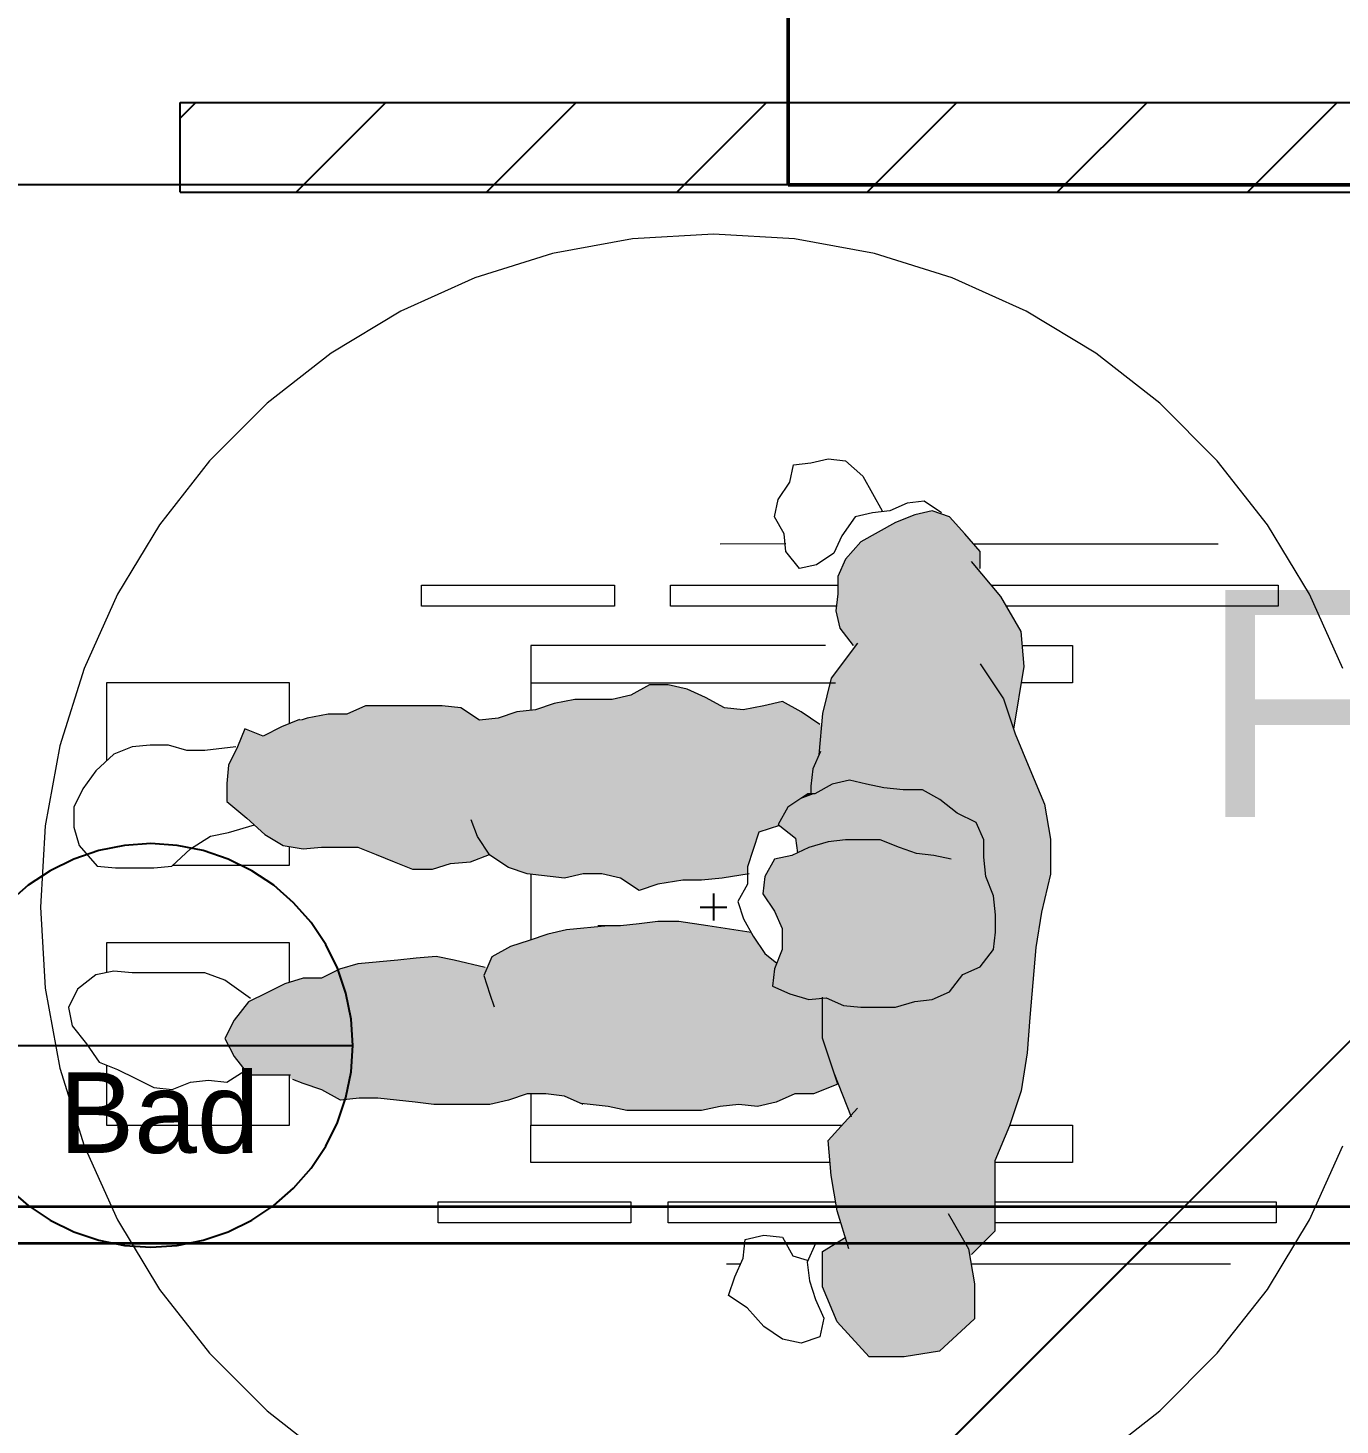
# Model space of a CAD drawing. Extents: x 0 to 756, y -25 to 420.
# Drawn here: x 301.93 to 331.19, y 240.03 to 271.19 of the extents above; entities that cross this region are included whole.
import ezdxf
from ezdxf.lldxf.tags import DXFTag

# ---------------------------------------------------------------- set-up
doc = ezdxf.new("R2010")
doc.units = 0
doc.layers.get('0').update_dxf_attribs({"lineweight": 25})
for name, color, linetype, lineweight, true_color in [('A_Geschossdecke', 7, 'Continuous', 25, 0x008080), ('Hilfskonstruktion', 7, 'Continuous', 25, 0xcccc00), ('Raum', 250, 'Continuous', 13, 0x333333), ('S_Kaltwasser', 3, 'Continuous', 35, 0x00ff00), ('S_Zirkulation', 7, 'fein_strichliert', 35, 0xff0080)]:
    doc.layers.add(name, color=color, linetype=linetype, lineweight=lineweight, true_color=true_color)
for name, color, linetype, lineweight in [('A_Innenwand', 7, 'Continuous', 25), ('A_Raum', 7, 'Continuous', 25), ('A_Tuer', 7, 'Continuous', 25), ('H_Heizung', 7, 'Continuous', 25), ('Menschen', 7, 'Continuous', 18), ('Möblierung', 7, 'Continuous', 13), ('Wand Holz tragend', 7, 'Continuous', 13)]:
    doc.layers.add(name, color=color, linetype=linetype, lineweight=lineweight)
doc.styles.get("Standard").update_dxf_attribs({"font": 'arial.ttf'})
tags = doc.linetypes.add('fein_strichliert', pattern=[4, 1, -2, 1]).pattern_tags.tags
tags[8:9] = [DXFTag(74, 4), DXFTag(75, 0), DXFTag(340, '0'), DXFTag(46, 0.0), DXFTag(50, 0.0), DXFTag(44, 0.0), DXFTag(45, 0.0)]
tags[6:7] = [DXFTag(74, 4), DXFTag(75, 0), DXFTag(340, '0'), DXFTag(46, 0.0), DXFTag(50, 0.0), DXFTag(44, 0.0), DXFTag(45, 0.0)]
tags[4:5] = [DXFTag(74, 4), DXFTag(75, 0), DXFTag(340, '0'), DXFTag(46, 0.0), DXFTag(50, 0.0), DXFTag(44, 0.0), DXFTag(45, 0.0)]
tags = doc.linetypes.add('VERDECKT2_S2', pattern=[0.27, 0.2, -0.07]).pattern_tags.tags
tags[6:7] = [DXFTag(74, 4), DXFTag(75, 0), DXFTag(340, '0'), DXFTag(46, 1.0), DXFTag(50, 0.0), DXFTag(44, 0.0), DXFTag(45, 0.0)]
tags[4:5] = [DXFTag(74, 4), DXFTag(75, 0), DXFTag(340, '0'), DXFTag(46, 1.0), DXFTag(50, 0.0), DXFTag(44, 0.0), DXFTag(45, 0.0)]

# ---------------------------------------------------------------- blocks, each defined once
blk = doc.blocks.new('Referenz-A01I5XF3IE')
at = {"layer": 'Hilfskonstruktion', "color": 0, "linetype": 'Continuous', "lineweight": -2, "ltscale": 0.25}
for p, q in [((317.213, 251.886), (317.213, 251.286)), ((316.913, 251.586), (317.513, 251.586))]:
    blk.add_line(p, q, dxfattribs=at)
at = {"layer": 'Menschen', "color": 0, "lineweight": -2}
for points in [[(321.272, 260.163), (322.473, 260.292), (321.594, 260.292)], [(321.272, 260.163), (322.587, 260.163), (322.473, 260.292)], [(321.594, 260.292), (322.344, 260.335), (321.701, 260.335)], [(321.594, 260.292), (322.473, 260.292), (322.344, 260.335)], [(321.701, 260.335), (322.344, 260.335), (322.087, 260.421)], [(320.5, 259.734), (322.816, 259.906), (320.809, 259.906)], [(320.5, 259.734), (322.968, 259.734), (322.816, 259.906)], [(320.809, 259.906), (322.777, 259.949), (320.886, 259.949)], [(320.809, 259.906), (322.816, 259.906), (322.777, 259.949)], [(320.886, 259.949), (322.587, 260.163), (321.272, 260.163)], [(320.886, 259.949), (322.777, 259.949), (322.587, 260.163)], [(320.31, 259.519), (322.968, 259.734), (320.5, 259.734)], [(320.31, 259.519), (323.159, 259.519), (322.968, 259.734)], [(320.032, 259.066), (323.159, 259.348), (320.157, 259.348)], [(320.032, 259.066), (323.159, 259.066), (323.159, 259.348)], [(320.157, 259.348), (323.159, 259.519), (320.31, 259.519)], [(320.157, 259.348), (323.159, 259.348), (323.159, 259.519)], [(319.986, 258.961), (323.159, 259.066), (320.032, 259.066)], [(319.986, 258.961), (323.245, 258.961), (323.159, 259.066)], [(319.986, 258.575), (323.245, 258.961), (319.986, 258.961)], [(319.986, 258.575), (323.567, 258.575), (323.245, 258.961)], [(319.943, 258.189), (323.618, 258.514), (319.979, 258.514)], [(319.943, 258.189), (323.807, 258.189), (323.618, 258.514)], [(319.979, 258.514), (323.567, 258.575), (319.986, 258.575)], [(319.979, 258.514), (323.618, 258.514), (323.567, 258.575)], [(320.029, 257.803), (323.807, 258.189), (319.943, 258.189)], [(320.029, 257.803), (324.032, 257.803), (323.807, 258.189)], [(320.085, 257.731), (324.032, 257.803), (320.029, 257.803)], [(320.085, 257.731), (324.074, 257.731), (324.032, 257.803)], [(320.357, 257.38), (324.074, 257.731), (320.085, 257.731)], [(320.357, 257.38), (324.104, 257.38), (324.074, 257.731)], [(320.033, 256.948), (324.104, 257.38), (320.357, 257.38)], [(320.033, 256.948), (324.14, 256.948), (324.104, 257.38)], [(319.838, 256.687), (324.14, 256.948), (320.033, 256.948)], [(319.838, 256.687), (324.096, 256.687), (324.14, 256.948)], [(315.623, 256.447), (316.206, 256.54), (315.79, 256.54)], [(315.623, 256.447), (316.623, 256.447), (316.206, 256.54)], [(319.642, 255.904), (324.096, 256.687), (319.838, 256.687)], [(319.642, 255.904), (323.966, 255.904), (324.096, 256.687)], [(313.662, 256.123), (317.123, 256.216), (314.957, 256.216)], [(317.289, 256.123), (313.662, 256.123), (317.123, 256.216)], [(313.662, 256.123), (314.957, 256.216), (314.124, 256.216)], [(314.957, 256.216), (317.039, 256.262), (315.165, 256.262)], [(314.957, 256.216), (317.123, 256.216), (317.039, 256.262)], [(315.165, 256.262), (316.935, 256.308), (315.374, 256.308)], [(315.165, 256.262), (317.039, 256.262), (316.935, 256.308)], [(315.374, 256.308), (316.623, 256.447), (315.623, 256.447)], [(315.374, 256.308), (316.935, 256.308), (316.623, 256.447)], [(318.335, 256.077), (318.918, 256.077), (318.751, 256.169)], [(308.156, 255.799), (311.788, 255.891), (309.035, 255.891)], [(308.156, 255.799), (311.927, 255.799), (311.788, 255.891)], [(308.156, 255.799), (309.035, 255.891), (308.618, 255.891)], [(309.035, 255.891), (311.58, 256.03), (309.347, 256.03)], [(309.035, 255.891), (311.788, 255.891), (311.58, 256.03)], [(309.347, 256.03), (311.163, 256.077), (309.451, 256.077)], [(309.347, 256.03), (311.58, 256.03), (311.163, 256.077)], [(312.412, 255.799), (319.168, 255.938), (312.829, 255.938)], [(312.412, 255.799), (319.376, 255.799), (319.168, 255.938)], [(312.829, 255.938), (319.084, 255.984), (313.245, 255.984)], [(312.829, 255.938), (319.168, 255.938), (319.084, 255.984)], [(313.245, 255.984), (317.456, 256.03), (313.384, 256.03)], [(313.245, 255.984), (317.872, 255.984), (317.456, 256.03)], [(313.384, 256.03), (317.289, 256.123), (313.662, 256.123)], [(313.384, 256.03), (317.456, 256.03), (317.289, 256.123)], [(317.289, 256.123), (317.289, 256.123), (313.662, 256.123)], [(317.289, 256.123), (313.662, 256.123), (313.662, 256.123)], [(317.872, 255.984), (318.918, 256.077), (318.335, 256.077)], [(317.872, 255.984), (319.084, 255.984), (318.918, 256.077)], [(319.62, 255.636), (323.966, 255.904), (319.642, 255.904)], [(319.62, 255.636), (323.921, 255.636), (323.966, 255.904)], [(306.7, 255.399), (307.171, 255.399), (306.765, 255.562)], [(307.267, 255.447), (323.908, 255.556), (307.484, 255.556)], [(307.267, 255.447), (323.944, 255.447), (323.908, 255.556)], [(307.484, 255.556), (323.916, 255.602), (307.577, 255.602)], [(307.484, 255.556), (323.908, 255.556), (323.916, 255.602)], [(307.577, 255.602), (323.921, 255.636), (307.66, 255.636)], [(307.577, 255.602), (323.916, 255.602), (323.921, 255.636)], [(307.66, 255.636), (319.445, 255.752), (307.951, 255.752)], [(307.66, 255.636), (319.62, 255.636), (319.445, 255.752)], [(307.951, 255.752), (308.017, 255.752), (308.008, 255.775)], [(308.017, 255.752), (311.927, 255.799), (308.156, 255.799)], [(308.017, 255.752), (311.996, 255.752), (311.927, 255.799)], [(311.996, 255.752), (319.376, 255.799), (312.412, 255.799)], [(311.996, 255.752), (319.445, 255.752), (319.376, 255.799)], [(306.603, 255.156), (323.964, 255.399), (306.7, 255.399)], [(306.603, 255.156), (324.066, 255.156), (323.964, 255.399)], [(307.171, 255.399), (323.944, 255.447), (307.267, 255.447)], [(307.171, 255.399), (323.964, 255.399), (323.944, 255.447)], [(306.4, 254.749), (324.066, 255.156), (306.603, 255.156)], [(306.4, 254.749), (324.235, 254.749), (324.066, 255.156)], [(306.366, 254.413), (324.27, 254.664), (306.392, 254.664)], [(306.366, 254.413), (324.375, 254.413), (324.27, 254.664)], [(306.392, 254.664), (324.235, 254.749), (306.4, 254.749)], [(306.392, 254.664), (324.27, 254.664), (324.235, 254.749)], [(306.359, 254.343), (320.243, 254.413), (306.366, 254.413)], [(306.359, 254.343), (319.93, 254.343), (320.243, 254.413)], [(306.359, 254.327), (319.93, 254.343), (306.359, 254.343)], [(306.359, 254.327), (319.857, 254.327), (319.93, 254.343)], [(306.359, 254.112), (319.857, 254.327), (306.359, 254.327)], [(306.359, 254.112), (319.321, 254.112), (319.857, 254.327)], [(319.321, 254.112), (319.471, 254.112), (319.857, 254.327)], [(319.703, 254.241), (320.629, 254.327), (319.857, 254.327)], [(319.703, 254.241), (321.015, 254.241), (320.629, 254.327)], [(319.857, 254.327), (320.629, 254.327), (320.243, 254.413)], [(320.629, 254.327), (324.375, 254.413), (320.243, 254.413)], [(320.629, 254.327), (324.411, 254.327), (324.375, 254.413)], [(321.015, 254.241), (324.411, 254.327), (320.629, 254.327)], [(321.015, 254.241), (324.446, 254.241), (324.411, 254.327)], [(306.359, 253.937), (319.321, 254.112), (306.359, 254.112)], [(306.359, 253.937), (319.059, 253.937), (319.321, 254.112)], [(318.871, 253.812), (322.258, 253.984), (319.129, 253.984)], [(318.871, 253.812), (322.479, 253.812), (322.258, 253.984)], [(319.129, 253.984), (322.027, 254.112), (319.471, 254.112)], [(319.129, 253.984), (322.258, 253.984), (322.027, 254.112)], [(319.129, 253.984), (319.471, 254.112), (319.321, 254.112)], [(319.471, 254.112), (321.872, 254.198), (321.444, 254.198)], [(319.471, 254.112), (322.027, 254.112), (321.872, 254.198)], [(319.471, 254.112), (321.444, 254.198), (319.626, 254.198)], [(319.626, 254.198), (321.015, 254.241), (319.703, 254.241)], [(319.626, 254.198), (321.444, 254.198), (321.015, 254.241)], [(321.444, 254.198), (324.446, 254.241), (321.015, 254.241)], [(321.444, 254.198), (321.872, 254.198), (324.446, 254.241)], [(321.872, 254.198), (324.464, 254.198), (324.446, 254.241)], [(322.258, 253.984), (324.464, 254.198), (321.872, 254.198)], [(322.258, 253.984), (324.553, 253.984), (324.464, 254.198)], [(322.389, 253.882), (324.553, 253.984), (322.258, 253.984)], [(322.389, 253.882), (324.596, 253.882), (324.553, 253.984)], [(306.512, 253.812), (319.059, 253.937), (306.359, 253.937)], [(318.871, 253.812), (306.512, 253.812), (319.059, 253.937)], [(318.871, 253.812), (318.871, 253.812), (306.512, 253.812)], [(306.806, 253.571), (318.871, 253.812), (306.512, 253.812)], [(318.871, 253.812), (306.512, 253.812), (306.512, 253.812)], [(306.806, 253.571), (318.738, 253.571), (318.871, 253.812)], [(318.681, 253.469), (322.644, 253.683), (318.8, 253.683)], [(318.681, 253.469), (323.073, 253.469), (322.644, 253.683)], [(318.8, 253.683), (322.479, 253.812), (318.871, 253.812)], [(318.8, 253.683), (322.644, 253.683), (322.479, 253.812)], [(322.644, 253.683), (324.596, 253.882), (322.389, 253.882)], [(322.644, 253.683), (324.629, 253.683), (324.596, 253.882)], [(323.073, 253.469), (324.629, 253.683), (322.644, 253.683)], [(323.073, 253.469), (324.665, 253.469), (324.629, 253.683)], [(306.967, 253.426), (318.738, 253.571), (306.806, 253.571)], [(306.967, 253.426), (318.657, 253.426), (318.738, 253.571)], [(306.99, 253.406), (318.657, 253.426), (306.967, 253.426)], [(306.99, 253.406), (318.683, 253.406), (318.657, 253.426)], [(307.158, 253.254), (318.683, 253.406), (306.99, 253.406)], [(307.158, 253.254), (318.228, 253.254), (318.683, 253.406)], [(318.657, 253.426), (323.073, 253.469), (318.681, 253.469)], [(318.657, 253.426), (323.092, 253.426), (323.073, 253.469)], [(319.043, 253.125), (323.092, 253.426), (318.657, 253.426)], [(319.043, 253.125), (323.225, 253.125), (323.092, 253.426)], [(323.237, 253.099), (324.665, 253.469), (323.073, 253.469)], [(323.237, 253.099), (324.726, 253.099), (324.665, 253.469)], [(307.212, 253.206), (318.228, 253.254), (307.158, 253.254)], [(318.212, 253.206), (307.212, 253.206), (318.228, 253.254)], [(318.212, 253.206), (318.212, 253.206), (307.212, 253.206)], [(307.618, 252.962), (318.212, 253.206), (307.212, 253.206)], [(318.212, 253.206), (307.212, 253.206), (307.212, 253.206)], [(307.618, 252.962), (318.131, 252.962), (318.212, 253.206)], [(319.049, 253.082), (323.225, 253.125), (319.043, 253.125)], [(319.049, 253.082), (323.244, 253.082), (323.225, 253.125)], [(319.089, 252.798), (323.244, 253.082), (319.049, 253.082)], [(319.089, 252.798), (323.244, 252.798), (323.244, 253.082)], [(323.244, 253.082), (324.726, 253.099), (323.237, 253.099)], [(323.244, 253.082), (324.726, 253.082), (324.726, 253.099)], [(323.244, 252.696), (324.726, 253.082), (323.244, 253.082)], [(323.244, 252.696), (324.726, 252.696), (324.726, 253.082)], [(307.841, 252.921), (318.131, 252.962), (307.618, 252.962)], [(307.841, 252.921), (308.47, 252.921), (318.131, 252.962)], [(308.064, 252.881), (308.47, 252.921), (307.841, 252.921)], [(308.47, 252.921), (309.282, 252.921), (318.131, 252.962)], [(309.282, 252.921), (318.117, 252.921), (318.131, 252.962)], [(309.415, 252.868), (318.117, 252.921), (309.282, 252.921)], [(309.415, 252.868), (318.1, 252.868), (318.117, 252.921)], [(309.688, 252.759), (318.1, 252.868), (309.415, 252.868)], [(309.688, 252.759), (318.063, 252.759), (318.1, 252.868)], [(309.699, 252.754), (318.063, 252.759), (309.688, 252.759)], [(309.699, 252.754), (318.062, 252.754), (318.063, 252.759)], [(310.093, 252.596), (312.219, 252.754), (309.699, 252.754)], [(310.093, 252.596), (311.798, 252.596), (312.219, 252.754)], [(312.227, 252.742), (318.062, 252.754), (312.219, 252.754)], [(312.227, 252.742), (318.058, 252.742), (318.062, 252.754)], [(312.618, 252.482), (318.058, 252.742), (312.227, 252.742)], [(312.618, 252.482), (317.971, 252.482), (318.058, 252.742)], [(318.764, 252.696), (323.244, 252.739), (318.957, 252.739)], [(318.764, 252.696), (323.244, 252.696), (323.244, 252.739)], [(318.957, 252.739), (323.244, 252.798), (319.089, 252.798)], [(318.957, 252.739), (323.244, 252.739), (323.244, 252.798)], [(310.195, 252.556), (311.798, 252.596), (310.093, 252.596)], [(310.195, 252.556), (311.352, 252.556), (311.798, 252.596)], [(310.499, 252.434), (311.352, 252.556), (310.195, 252.556)], [(310.499, 252.434), (310.946, 252.434), (311.352, 252.556)], [(312.644, 252.464), (317.971, 252.482), (312.618, 252.482)], [(312.644, 252.464), (317.971, 252.464), (317.971, 252.482)], [(313.06, 252.325), (317.971, 252.464), (312.644, 252.464)], [(313.06, 252.325), (314.309, 252.325), (317.971, 252.464)], [(314.309, 252.325), (314.726, 252.325), (317.971, 252.464)], [(314.726, 252.325), (317.971, 252.325), (317.971, 252.464)], [(318.357, 252.267), (323.249, 252.653), (318.571, 252.653)], [(318.357, 252.267), (323.287, 252.267), (323.249, 252.653)], [(318.571, 252.653), (323.244, 252.696), (318.764, 252.696)], [(318.571, 252.653), (323.249, 252.653), (323.244, 252.696)], [(323.282, 252.316), (324.726, 252.696), (323.244, 252.696)], [(323.282, 252.316), (324.726, 252.316), (324.726, 252.696)], [(313.893, 252.233), (314.309, 252.325), (313.06, 252.325)], [(314.753, 252.319), (317.971, 252.325), (314.726, 252.325)], [(314.753, 252.319), (317.971, 252.319), (317.971, 252.325)], [(315.142, 252.233), (317.971, 252.319), (314.753, 252.319)], [(315.142, 252.233), (317.409, 252.233), (317.971, 252.319)], [(315.212, 252.186), (317.409, 252.233), (315.142, 252.233)], [(315.212, 252.186), (316.53, 252.186), (317.409, 252.233)], [(315.35, 252.094), (316.53, 252.186), (315.212, 252.186)], [(315.35, 252.094), (315.975, 252.094), (316.53, 252.186)], [(315.559, 251.955), (315.975, 252.094), (315.35, 252.094)], [(316.53, 252.186), (316.947, 252.186), (317.409, 252.233)], [(318.314, 251.881), (323.287, 252.267), (318.357, 252.267)], [(318.314, 251.881), (323.441, 251.881), (323.287, 252.267)], [(323.287, 252.267), (324.726, 252.316), (323.282, 252.316)], [(323.287, 252.267), (324.715, 252.267), (324.726, 252.316)], [(323.459, 251.838), (324.715, 252.267), (323.287, 252.267)], [(323.459, 251.838), (324.616, 251.838), (324.715, 252.267)], [(318.343, 251.838), (323.441, 251.881), (318.314, 251.881)], [(318.343, 251.838), (323.459, 251.838), (323.441, 251.881)], [(318.571, 251.495), (323.459, 251.838), (318.343, 251.838)], [(318.571, 251.495), (323.493, 251.495), (323.459, 251.838)], [(323.496, 251.468), (324.616, 251.838), (323.459, 251.838)], [(323.496, 251.468), (324.531, 251.468), (324.616, 251.838)], [(318.609, 251.409), (323.493, 251.495), (318.571, 251.495)], [(318.609, 251.409), (323.502, 251.409), (323.493, 251.495)], [(323.502, 251.409), (324.531, 251.468), (323.496, 251.468)], [(323.502, 251.409), (324.521, 251.409), (324.531, 251.468)], [(313.939, 251.075), (317.086, 251.167), (315.142, 251.167)], [(313.939, 251.075), (317.687, 251.075), (317.086, 251.167)], [(313.939, 251.075), (315.142, 251.167), (314.865, 251.167)], [(315.142, 251.167), (316.762, 251.214), (315.559, 251.214)], [(315.142, 251.167), (317.086, 251.167), (316.762, 251.214)], [(315.559, 251.214), (316.438, 251.26), (315.975, 251.26)], [(315.559, 251.214), (316.762, 251.214), (316.438, 251.26)], [(318.743, 251.108), (323.502, 251.409), (318.609, 251.409)], [(318.743, 251.108), (323.502, 251.108), (323.502, 251.409)], [(323.502, 251.022), (324.521, 251.409), (323.502, 251.409)], [(323.502, 251.022), (324.457, 251.022), (324.521, 251.409)], [(312.69, 250.704), (318.162, 250.843), (313.106, 250.843)], [(312.69, 250.704), (318.254, 250.704), (318.162, 250.843)], [(313.106, 250.843), (318.1, 250.937), (313.386, 250.937)], [(313.106, 250.843), (318.162, 250.843), (318.1, 250.937)], [(313.386, 250.937), (318.074, 250.982), (313.523, 250.982)], [(313.386, 250.937), (318.1, 250.937), (318.074, 250.982)], [(313.523, 250.982), (318.054, 251.018), (313.685, 251.018)], [(313.523, 250.982), (318.074, 250.982), (318.054, 251.018)], [(313.685, 251.018), (317.687, 251.075), (313.939, 251.075)], [(313.685, 251.018), (318.054, 251.018), (317.687, 251.075)], [(318.743, 251.022), (323.502, 251.108), (318.743, 251.108)], [(318.743, 251.022), (323.502, 251.022), (323.502, 251.108)], [(318.743, 250.636), (323.502, 251.022), (318.743, 251.022)], [(318.743, 250.636), (323.459, 250.636), (323.502, 251.022)], [(323.464, 250.685), (324.457, 251.022), (323.502, 251.022)], [(323.464, 250.685), (324.4, 250.685), (324.457, 251.022)], [(312.274, 250.473), (318.357, 250.55), (312.413, 250.55)], [(312.274, 250.473), (318.454, 250.473), (318.357, 250.55)], [(312.413, 250.55), (318.254, 250.704), (312.69, 250.704)], [(312.413, 250.55), (318.357, 250.55), (318.254, 250.704)], [(318.588, 250.25), (323.459, 250.636), (318.743, 250.636)], [(318.588, 250.25), (323.159, 250.25), (323.459, 250.636)], [(323.159, 250.25), (324.396, 250.636), (323.459, 250.636)], [(323.159, 250.25), (324.364, 250.25), (324.396, 250.636)], [(323.459, 250.636), (324.4, 250.685), (323.464, 250.685)], [(323.459, 250.636), (324.396, 250.636), (324.4, 250.685)], [(308.902, 250.207), (318.58, 250.23), (308.977, 250.23)], [(308.902, 250.207), (318.571, 250.207), (318.58, 250.23)], [(308.977, 250.23), (311.778, 250.321), (309.282, 250.321)], [(308.977, 250.23), (312.166, 250.23), (311.778, 250.321)], [(309.282, 250.321), (311.433, 250.402), (310.175, 250.402)], [(309.282, 250.321), (311.778, 250.321), (311.433, 250.402)], [(310.175, 250.402), (311.23, 250.443), (310.58, 250.443)], [(310.175, 250.402), (311.433, 250.402), (311.23, 250.443)], [(310.58, 250.443), (311.23, 250.443), (311.027, 250.484)], [(312.166, 250.23), (318.623, 250.337), (312.213, 250.337)], [(312.166, 250.23), (318.58, 250.23), (318.623, 250.337)], [(312.213, 250.337), (318.454, 250.473), (312.274, 250.473)], [(312.213, 250.337), (318.623, 250.337), (318.454, 250.473)], [(318.571, 250.207), (323.159, 250.25), (318.588, 250.25)], [(318.571, 250.207), (323.062, 250.207), (323.159, 250.25)], [(322.773, 250.078), (324.364, 250.25), (323.159, 250.25)], [(322.773, 250.078), (324.35, 250.078), (324.364, 250.25)], [(307.658, 249.874), (318.548, 249.996), (308.47, 249.996)], [(307.658, 249.874), (318.534, 249.874), (318.548, 249.996)], [(307.658, 249.874), (308.47, 249.996), (308.064, 249.996)], [(308.47, 249.996), (318.57, 250.199), (308.876, 250.199)], [(308.47, 249.996), (318.548, 249.996), (318.57, 250.199)], [(308.876, 250.199), (318.571, 250.207), (308.902, 250.207)], [(308.876, 250.199), (318.57, 250.199), (318.571, 250.207)], [(318.528, 249.821), (322.773, 250.078), (318.557, 250.078)], [(318.528, 249.821), (322.573, 249.821), (322.773, 250.078)], [(318.557, 250.078), (323.062, 250.207), (318.571, 250.207)], [(318.557, 250.078), (322.773, 250.078), (323.062, 250.207)], [(322.636, 249.902), (324.35, 250.078), (322.773, 250.078)], [(322.636, 249.902), (324.335, 249.902), (324.35, 250.078)], [(306.951, 249.521), (318.914, 249.649), (307.209, 249.649)], [(306.951, 249.521), (319.343, 249.521), (318.914, 249.649)], [(307.209, 249.649), (318.865, 249.671), (307.252, 249.671)], [(318.914, 249.649), (307.209, 249.649), (318.865, 249.671)], [(318.914, 249.649), (318.914, 249.649), (307.209, 249.649)], [(318.914, 249.649), (307.209, 249.649), (307.209, 249.649)], [(307.252, 249.671), (318.528, 249.821), (307.551, 249.821)], [(307.252, 249.671), (318.865, 249.671), (318.528, 249.821)], [(307.551, 249.821), (318.534, 249.874), (307.658, 249.874)], [(307.551, 249.821), (318.528, 249.821), (318.534, 249.874)], [(318.818, 249.692), (322.573, 249.821), (318.528, 249.821)], [(318.818, 249.692), (322.473, 249.692), (322.573, 249.821)], [(318.914, 249.649), (322.473, 249.692), (318.818, 249.692)], [(318.914, 249.649), (322.376, 249.649), (322.473, 249.692)], [(319.2, 249.563), (322.376, 249.649), (318.914, 249.649)], [(319.2, 249.563), (322.183, 249.563), (322.376, 249.649)], [(322.087, 249.521), (324.318, 249.692), (322.473, 249.692)], [(322.087, 249.521), (324.303, 249.521), (324.318, 249.692)], [(322.473, 249.692), (324.335, 249.902), (322.636, 249.902)], [(322.473, 249.692), (324.318, 249.692), (324.335, 249.902)], [(306.568, 249.119), (324.289, 249.349), (321.272, 249.349)], [(306.568, 249.119), (324.27, 249.119), (324.289, 249.349)], [(306.568, 249.119), (320.5, 249.349), (306.751, 249.349)], [(306.568, 249.119), (321.272, 249.349), (320.5, 249.349)], [(306.751, 249.349), (320.115, 249.392), (306.785, 249.392)], [(306.751, 249.349), (320.5, 249.349), (320.115, 249.392)], [(306.785, 249.392), (319.943, 249.468), (306.846, 249.468)], [(306.785, 249.392), (320.115, 249.392), (319.943, 249.468)], [(306.846, 249.468), (319.825, 249.521), (306.951, 249.521)], [(306.846, 249.468), (319.943, 249.468), (319.825, 249.521)], [(319.343, 249.521), (319.729, 249.563), (319.2, 249.563)], [(319.343, 249.521), (319.825, 249.521), (319.729, 249.563)], [(319.825, 249.521), (322.183, 249.563), (319.729, 249.563)], [(319.825, 249.521), (322.087, 249.521), (322.183, 249.563)], [(319.922, 249.478), (322.087, 249.521), (319.825, 249.521)], [(319.922, 249.478), (321.701, 249.478), (322.087, 249.521)], [(320.115, 249.392), (321.701, 249.478), (319.922, 249.478)], [(320.115, 249.392), (321.415, 249.392), (321.701, 249.478)], [(320.5, 249.349), (321.415, 249.392), (320.115, 249.392)], [(320.5, 249.349), (321.272, 249.349), (321.415, 249.392)], [(321.272, 249.349), (324.3, 249.478), (321.701, 249.478)], [(321.272, 249.349), (324.289, 249.349), (324.3, 249.478)], [(321.701, 249.478), (324.303, 249.521), (322.087, 249.521)], [(321.701, 249.478), (324.3, 249.478), (324.303, 249.521)], [(306.319, 248.656), (324.265, 249.062), (306.522, 249.062)], [(306.319, 248.656), (324.231, 248.656), (324.265, 249.062)], [(306.522, 249.062), (324.27, 249.119), (306.568, 249.119)], [(306.522, 249.062), (324.265, 249.062), (324.27, 249.119)], [(306.478, 248.336), (324.231, 248.656), (306.319, 248.656)], [(306.478, 248.336), (324.205, 248.336), (324.231, 248.656)], [(306.522, 248.249), (324.205, 248.336), (306.478, 248.336)], [(306.522, 248.249), (324.191, 248.249), (324.205, 248.336)], [(306.817, 247.88), (324.191, 248.249), (306.522, 248.249)], [(324.135, 247.88), (306.817, 247.88), (324.191, 248.249)], [(324.135, 247.88), (324.135, 247.88), (306.817, 247.88)], [(306.846, 247.843), (319.903, 247.88), (306.817, 247.88)], [(319.903, 247.88), (306.817, 247.88), (306.817, 247.88)], [(306.846, 247.843), (307.76, 247.843), (319.903, 247.88)], [(307.76, 247.843), (319.915, 247.843), (319.903, 247.88)], [(307.76, 247.769), (319.915, 247.843), (307.76, 247.843)], [(307.76, 247.769), (319.94, 247.769), (319.915, 247.843)], [(308.063, 247.648), (319.94, 247.769), (307.76, 247.769)], [(308.063, 247.648), (319.98, 247.648), (319.94, 247.769)], [(320.06, 247.488), (324.135, 247.88), (319.903, 247.88)], [(320.06, 247.488), (324.074, 247.488), (324.135, 247.88)], [(308.109, 247.632), (319.98, 247.648), (308.063, 247.648)], [(308.109, 247.632), (319.985, 247.632), (319.98, 247.648)], [(308.48, 247.509), (319.985, 247.632), (308.109, 247.632)], [(308.48, 247.509), (319.677, 247.509), (319.985, 247.632)], [(308.646, 247.416), (319.677, 247.509), (308.48, 247.509)], [(308.646, 247.416), (313.06, 247.416), (319.677, 247.509)], [(308.813, 247.323), (313.06, 247.416), (308.646, 247.416)], [(308.813, 247.323), (309.312, 247.323), (313.06, 247.416)], [(309.312, 247.323), (309.729, 247.323), (313.06, 247.416)], [(309.729, 247.323), (312.783, 247.323), (313.06, 247.416)], [(313.06, 247.416), (313.477, 247.416), (319.677, 247.509)], [(313.477, 247.416), (319.029, 247.416), (319.677, 247.509)], [(313.893, 247.37), (319.029, 247.416), (313.477, 247.416)], [(313.893, 247.37), (318.925, 247.37), (319.029, 247.416)], [(319.029, 247.416), (319.445, 247.416), (319.677, 247.509)], [(320.28, 246.937), (324.074, 247.488), (320.06, 247.488)], [(320.28, 246.937), (323.891, 246.937), (324.074, 247.488)], [(308.896, 247.277), (309.312, 247.323), (308.813, 247.323)], [(310.145, 247.277), (312.783, 247.323), (309.729, 247.323)], [(310.145, 247.277), (312.644, 247.277), (312.783, 247.323)], [(310.562, 247.231), (312.644, 247.277), (310.145, 247.277)], [(310.562, 247.231), (312.436, 247.231), (312.644, 247.277)], [(310.978, 247.184), (312.436, 247.231), (310.562, 247.231)], [(310.978, 247.184), (312.227, 247.184), (312.436, 247.231)], [(314.205, 247.231), (318.925, 247.37), (313.893, 247.37)], [(314.205, 247.231), (318.612, 247.231), (318.925, 247.37)], [(314.263, 247.205), (318.612, 247.231), (314.205, 247.231)], [(314.263, 247.205), (318.497, 247.205), (318.612, 247.231)], [(314.448, 247.184), (318.497, 247.205), (314.263, 247.205)], [(314.448, 247.184), (317.78, 247.184), (318.497, 247.205)], [(314.865, 247.138), (317.78, 247.184), (314.448, 247.184)], [(314.865, 247.138), (317.363, 247.138), (317.78, 247.184)], [(315.281, 247.046), (317.363, 247.138), (314.865, 247.138)], [(315.281, 247.046), (316.947, 247.046), (317.363, 247.138)], [(317.78, 247.184), (318.404, 247.184), (318.497, 247.205)], [(318.196, 247.138), (318.404, 247.184), (317.78, 247.184)], [(320.069, 246.705), (323.891, 246.937), (320.28, 246.937)], [(320.069, 246.705), (323.814, 246.705), (323.891, 246.937)], [(319.773, 246.379), (323.814, 246.705), (320.069, 246.705)], [(319.773, 246.379), (323.678, 246.379), (323.814, 246.705)], [(319.811, 245.922), (323.678, 246.379), (319.773, 246.379)], [(319.811, 245.922), (323.488, 245.922), (323.678, 246.379)], [(319.838, 245.596), (323.488, 245.922), (319.811, 245.922)], [(319.838, 245.596), (323.488, 245.596), (323.488, 245.922)], [(319.968, 244.813), (323.488, 245.596), (319.838, 245.596)], [(319.968, 244.813), (323.488, 244.813), (323.488, 245.596)], [(320.109, 244.357), (323.488, 244.813), (319.968, 244.813)], [(320.109, 244.357), (323.488, 244.357), (323.488, 244.813)], [(320.151, 244.218), (323.488, 244.357), (320.109, 244.357)], [(320.151, 244.218), (323.35, 244.218), (323.488, 244.357)], [(319.642, 243.9), (323.35, 244.218), (320.151, 244.218)], [(319.642, 243.9), (323.032, 243.9), (323.35, 244.218)], [(319.642, 243.798), (323.032, 243.9), (319.642, 243.9)], [(319.642, 243.798), (322.929, 243.798), (323.032, 243.9)], [(319.642, 243.182), (322.929, 243.798), (319.642, 243.798)], [(319.642, 243.182), (323.032, 243.182), (322.929, 243.798)], [(319.642, 243.117), (323.032, 243.182), (319.642, 243.182)], [(319.642, 243.117), (323.032, 243.117), (323.032, 243.182)], [(319.941, 242.4), (323.032, 243.117), (319.642, 243.117)], [(319.941, 242.4), (323.032, 242.4), (323.032, 243.117)], [(319.968, 242.334), (323.032, 242.4), (319.941, 242.4)], [(319.968, 242.334), (322.961, 242.334), (323.032, 242.4)], [(320.566, 241.682), (322.961, 242.334), (319.968, 242.334)], [(320.566, 241.682), (322.25, 241.682), (322.961, 242.334)], [(320.685, 241.551), (322.25, 241.682), (320.566, 241.682)], [(320.685, 241.551), (321.467, 241.551), (322.25, 241.682)]]:
    blk.add_solid(points, dxfattribs=at)
at = {"layer": 'Möblierung', "color": 0, "linetype": 'VERDECKT2_S2', "ltscale": 0.13}
for p, q in [((315.404, 266.486), (313.621, 266.16)), ((317.213, 266.596), (315.404, 266.486)), ((319.022, 266.486), (317.213, 266.596)), ((320.805, 266.16), (319.022, 266.486)), ((313.621, 266.16), (311.89, 265.62)), ((322.536, 265.62), (320.805, 266.16)), ((311.89, 265.62), (310.238, 264.876)), ((324.189, 264.876), (322.536, 265.62)), ((310.238, 264.876), (308.686, 263.939)), ((325.74, 263.939), (324.189, 264.876)), ((308.686, 263.939), (307.26, 262.821)), ((327.167, 262.821), (325.74, 263.939)), ((307.26, 262.821), (305.978, 261.539)), ((328.448, 261.539), (327.167, 262.821)), ((305.978, 261.539), (304.86, 260.112)), ((329.566, 260.112), (328.448, 261.539)), ((304.86, 260.112), (303.922, 258.561)), ((330.504, 258.561), (329.566, 260.112)), ((303.922, 258.561), (303.179, 256.908)), ((331.248, 256.908), (330.504, 258.561)), ((303.179, 256.908), (302.639, 255.178)), ((302.639, 255.178), (302.313, 253.395)), ((302.313, 253.395), (302.203, 251.586)), ((302.203, 251.586), (302.313, 249.777)), ((302.313, 249.777), (302.639, 247.994)), ((302.639, 247.994), (303.179, 246.263)), ((303.179, 246.263), (303.922, 244.61)), ((330.504, 244.61), (331.248, 246.263)), ((303.922, 244.61), (304.86, 243.059)), ((329.566, 243.059), (330.504, 244.61)), ((304.86, 243.059), (305.978, 241.632)), ((328.448, 241.632), (329.566, 243.059)), ((305.978, 241.632), (307.26, 240.351)), ((327.167, 240.351), (328.448, 241.632)), ((307.26, 240.351), (308.686, 239.233)), ((325.74, 239.233), (327.167, 240.351))]:
    blk.add_line(p, q, dxfattribs=at)
at = {"layer": 'Möblierung', "color": 0, "linetype": 'Continuous', "ltscale": 0.13}
for p, q in [((318.914, 261.064), (319, 261.45)), ((319, 261.45), (319.386, 261.493)), ((319.386, 261.493), (319.772, 261.579)), ((319.772, 261.579), (320.157, 261.536)), ((320.157, 261.536), (320.543, 261.193)), ((320.543, 261.193), (320.758, 260.807)), ((318.657, 260.678), (318.914, 261.064)), ((318.571, 260.292), (318.657, 260.678)), ((320.758, 260.807), (320.972, 260.421)), ((321.529, 260.592), (321.144, 260.421)), ((321.915, 260.635), (321.529, 260.592)), ((322.301, 260.378), (321.915, 260.635)), ((318.786, 259.906), (318.571, 260.292)), ((320.372, 260.292), (320.072, 259.863)), ((320.758, 260.378), (320.372, 260.292)), ((321.144, 260.421), (320.758, 260.378)), ((321.701, 260.335), (321.272, 260.163)), ((322.087, 260.421), (321.701, 260.335)), ((322.473, 260.292), (322.087, 260.421)), ((322.816, 259.906), (322.473, 260.292)), ((318.828, 259.519), (318.786, 259.906)), ((320.886, 259.949), (320.5, 259.734)), ((321.272, 260.163), (320.886, 259.949)), ((323.159, 259.519), (322.816, 259.906)), ((317.363, 259.689), (318.828, 259.691)), ((320.072, 259.863), (319.9, 259.476)), ((320.5, 259.734), (320.157, 259.348)), ((323.008, 259.689), (328.468, 259.689)), ((319.129, 259.133), (318.828, 259.519)), ((319.9, 259.476), (319.514, 259.219)), ((320.157, 259.348), (319.986, 258.961)), ((323.618, 258.514), (322.966, 259.296)), ((323.159, 259.133), (323.159, 259.519)), ((319.514, 259.219), (319.129, 259.133)), ((319.986, 258.961), (319.986, 258.575)), ((310.7, 258.299), (310.7, 258.763)), ((310.7, 258.763), (315.003, 258.763)), ((315.003, 258.763), (315.003, 258.299)), ((316.253, 258.299), (316.253, 258.763)), ((316.253, 258.763), (319.986, 258.763)), ((323.411, 258.763), (329.809, 258.763)), ((329.809, 258.763), (329.809, 258.299)), ((319.986, 258.575), (319.943, 258.189)), ((324.074, 257.731), (323.618, 258.514)), ((315.003, 258.299), (310.7, 258.299)), ((319.955, 258.299), (316.253, 258.299)), ((319.943, 258.189), (320.029, 257.803)), ((329.809, 258.299), (323.743, 258.299)), ((320.029, 257.803), (320.329, 257.417)), ((324.14, 256.948), (324.074, 257.731)), ((319.708, 257.42), (313.143, 257.42)), ((313.143, 257.42), (313.143, 256.586)), ((320.425, 257.47), (319.838, 256.687)), ((324.1, 257.42), (325.22, 257.42)), ((325.22, 257.42), (325.22, 256.586)), ((323.162, 257.013), (323.683, 256.23)), ((323.908, 255.556), (324.14, 256.948)), ((307.76, 256.586), (303.681, 256.586)), ((303.681, 256.586), (303.681, 254.847)), ((307.76, 255.676), (307.76, 256.586)), ((313.143, 256.586), (313.143, 255.973)), ((313.143, 256.586), (319.937, 256.586)), ((315.79, 256.54), (315.374, 256.308)), ((316.206, 256.54), (315.79, 256.54)), ((316.623, 256.447), (316.206, 256.54)), ((319.838, 256.687), (319.642, 255.904)), ((325.22, 256.586), (324.079, 256.586)), ((314.124, 256.216), (313.662, 256.123)), ((314.957, 256.216), (314.124, 256.216)), ((315.374, 256.308), (314.957, 256.216)), ((317.039, 256.262), (316.623, 256.447)), ((317.456, 256.03), (317.039, 256.262)), ((318.751, 256.169), (318.335, 256.077)), ((319.168, 255.938), (318.751, 256.169)), ((323.683, 256.23), (323.944, 255.447)), ((308.618, 255.891), (308.156, 255.799)), ((309.035, 255.891), (308.618, 255.891)), ((309.451, 256.077), (309.035, 255.891)), ((311.163, 256.077), (309.451, 256.077)), ((311.58, 256.03), (311.163, 256.077)), ((311.996, 255.752), (311.58, 256.03)), ((312.829, 255.938), (312.412, 255.799)), ((313.245, 255.984), (312.829, 255.938)), ((313.662, 256.123), (313.245, 255.984)), ((317.872, 255.984), (317.456, 256.03)), ((318.335, 256.077), (317.872, 255.984)), ((319.584, 255.66), (319.168, 255.938)), ((319.642, 255.904), (319.565, 254.978)), ((306.765, 255.562), (306.603, 255.156)), ((307.171, 255.399), (306.765, 255.562)), ((307.577, 255.602), (307.171, 255.399)), ((307.983, 255.765), (307.577, 255.602)), ((308.156, 255.799), (308.017, 255.752)), ((312.412, 255.799), (311.996, 255.752)), ((323.944, 255.447), (324.27, 254.664)), ((303.843, 254.993), (303.437, 254.627)), ((304.249, 255.156), (303.843, 254.993)), ((304.655, 255.196), (304.249, 255.156)), ((305.061, 255.196), (304.655, 255.196)), ((305.467, 255.074), (305.061, 255.196)), ((305.872, 255.074), (305.467, 255.074)), ((306.562, 255.156), (305.872, 255.074)), ((306.603, 255.156), (306.4, 254.749)), ((319.6, 255.056), (319.429, 254.67)), ((303.437, 254.627), (303.153, 254.221)), ((306.4, 254.749), (306.359, 254.343)), ((319.429, 254.67), (319.386, 254.284)), ((324.27, 254.664), (324.596, 253.882)), ((306.359, 254.343), (306.359, 253.937)), ((319.386, 254.284), (319.386, 254.112)), ((319.857, 254.327), (319.471, 254.112)), ((320.243, 254.413), (319.857, 254.327)), ((320.629, 254.327), (320.243, 254.413)), ((321.015, 254.241), (320.629, 254.327)), ((303.153, 254.221), (302.95, 253.815)), ((319.321, 254.112), (318.871, 253.812)), ((319.471, 254.112), (319.321, 254.112)), ((321.444, 254.198), (321.015, 254.241)), ((321.872, 254.198), (321.444, 254.198)), ((322.258, 253.984), (321.872, 254.198)), ((322.644, 253.683), (322.258, 253.984)), ((302.95, 253.815), (302.95, 253.368)), ((306.359, 253.937), (306.806, 253.571)), ((318.871, 253.812), (318.657, 253.426)), ((323.073, 253.469), (322.644, 253.683)), ((324.596, 253.882), (324.726, 253.099)), ((302.95, 253.368), (303.072, 252.962)), ((306.4, 253.246), (306.975, 253.419)), ((306.806, 253.571), (307.212, 253.206)), ((311.95, 253.159), (311.811, 253.529)), ((318.683, 253.406), (318.228, 253.254)), ((318.657, 253.426), (319.043, 253.125)), ((323.244, 253.082), (323.073, 253.469)), ((305.548, 252.881), (305.994, 253.165)), ((305.994, 253.165), (306.4, 253.246)), ((307.212, 253.206), (307.618, 252.962)), ((312.227, 252.742), (311.95, 253.159)), ((318.228, 253.254), (318.1, 252.868)), ((319.043, 253.125), (319.089, 252.798)), ((319.772, 253.039), (319.343, 252.911)), ((320.157, 253.082), (319.772, 253.039)), ((320.929, 253.082), (320.157, 253.082)), ((321.358, 252.911), (320.929, 253.082)), ((323.244, 252.696), (323.244, 253.082)), ((324.726, 253.099), (324.726, 252.316)), ((303.072, 252.962), (303.473, 252.5)), ((305.137, 252.5), (305.548, 252.881)), ((307.618, 252.962), (308.064, 252.881)), ((307.76, 252.523), (307.76, 252.936)), ((308.064, 252.881), (308.47, 252.921)), ((308.47, 252.921), (309.282, 252.921)), ((309.282, 252.921), (309.688, 252.759)), ((309.688, 252.759), (310.093, 252.596)), ((311.798, 252.596), (312.219, 252.754)), ((312.644, 252.464), (312.227, 252.742)), ((318.1, 252.868), (317.971, 252.482)), ((318.957, 252.739), (318.571, 252.653)), ((319.343, 252.911), (318.957, 252.739)), ((321.744, 252.782), (321.358, 252.911)), ((322.13, 252.739), (321.744, 252.782)), ((322.515, 252.653), (322.13, 252.739)), ((303.473, 252.5), (303.879, 252.46)), ((303.879, 252.46), (304.731, 252.46)), ((304.731, 252.46), (305.137, 252.5)), ((305.162, 252.523), (307.76, 252.523)), ((310.093, 252.596), (310.499, 252.434)), ((310.499, 252.434), (310.946, 252.434)), ((310.946, 252.434), (311.352, 252.556)), ((311.352, 252.556), (311.798, 252.596)), ((313.06, 252.325), (312.644, 252.464)), ((317.971, 252.482), (317.971, 252.095)), ((318.571, 252.653), (318.357, 252.267)), ((323.287, 252.267), (323.244, 252.696)), ((313.893, 252.233), (313.06, 252.325)), ((313.143, 252.316), (313.143, 250.856)), ((314.309, 252.325), (313.893, 252.233)), ((314.726, 252.325), (314.309, 252.325)), ((315.142, 252.233), (314.726, 252.325)), ((315.559, 251.955), (315.142, 252.233)), ((315.975, 252.094), (315.559, 251.955)), ((316.53, 252.186), (315.975, 252.094)), ((316.947, 252.186), (316.53, 252.186)), ((317.409, 252.233), (316.947, 252.186)), ((318.011, 252.325), (317.409, 252.233)), ((317.971, 252.095), (317.757, 251.709)), ((318.357, 252.267), (318.314, 251.881)), ((323.459, 251.838), (323.287, 252.267)), ((324.726, 252.316), (324.531, 251.468)), ((318.314, 251.881), (318.571, 251.495)), ((323.502, 251.409), (323.459, 251.838)), ((317.757, 251.709), (317.885, 251.323)), ((318.571, 251.495), (318.743, 251.108)), ((324.531, 251.468), (324.4, 250.685)), ((314.865, 251.167), (313.939, 251.075)), ((315.142, 251.167), (314.633, 251.167)), ((315.559, 251.214), (315.142, 251.167)), ((315.975, 251.26), (315.559, 251.214)), ((316.438, 251.26), (315.975, 251.26)), ((317.086, 251.167), (316.438, 251.26)), ((318.054, 251.018), (317.086, 251.167)), ((317.885, 251.323), (318.1, 250.937)), ((323.502, 251.022), (323.502, 251.409)), ((313.106, 250.843), (312.69, 250.704)), ((313.523, 250.982), (313.106, 250.843)), ((313.939, 251.075), (313.523, 250.982)), ((318.1, 250.937), (318.357, 250.55)), ((318.743, 251.108), (318.743, 250.636)), ((323.459, 250.636), (323.502, 251.022)), ((307.76, 250.784), (303.681, 250.784)), ((303.681, 250.784), (303.681, 250.126)), ((307.76, 249.905), (307.76, 250.784)), ((312.69, 250.704), (312.274, 250.473)), ((318.357, 250.55), (318.623, 250.337)), ((318.743, 250.636), (318.571, 250.207)), ((323.159, 250.25), (323.459, 250.636)), ((324.4, 250.685), (324.335, 249.902)), ((309.282, 250.321), (308.876, 250.199)), ((310.175, 250.402), (309.282, 250.321)), ((310.58, 250.443), (310.175, 250.402)), ((311.027, 250.484), (310.58, 250.443)), ((311.433, 250.402), (311.027, 250.484)), ((312.123, 250.24), (311.433, 250.402)), ((312.274, 250.473), (312.089, 250.056)), ((322.773, 250.078), (323.159, 250.25)), ((303.437, 250.077), (303.031, 249.752)), ((303.843, 250.159), (303.437, 250.077)), ((304.249, 250.118), (303.843, 250.159)), ((305.872, 250.118), (304.249, 250.118)), ((306.319, 249.956), (305.872, 250.118)), ((306.887, 249.549), (306.319, 249.956)), ((308.064, 249.996), (307.658, 249.874)), ((308.47, 249.996), (308.064, 249.996)), ((308.876, 250.199), (308.47, 249.996)), ((312.089, 250.056), (312.227, 249.639)), ((318.571, 250.207), (318.528, 249.821)), ((322.473, 249.692), (322.773, 250.078)), ((303.031, 249.752), (302.828, 249.346)), ((307.252, 249.671), (306.846, 249.468)), ((307.658, 249.874), (307.252, 249.671)), ((312.227, 249.639), (312.32, 249.361)), ((318.528, 249.821), (318.914, 249.649)), ((318.914, 249.649), (319.343, 249.521)), ((322.087, 249.521), (322.473, 249.692)), ((324.335, 249.902), (324.27, 249.119)), ((302.828, 249.346), (302.91, 248.94)), ((306.846, 249.468), (306.522, 249.062)), ((319.343, 249.521), (319.729, 249.563)), ((319.642, 248.662), (319.642, 249.576)), ((319.729, 249.563), (320.115, 249.392)), ((320.115, 249.392), (320.5, 249.349)), ((320.5, 249.349), (321.272, 249.349)), ((321.272, 249.349), (321.701, 249.478)), ((321.701, 249.478), (322.087, 249.521)), ((306.522, 249.062), (306.319, 248.656)), ((324.27, 249.119), (324.205, 248.336)), ((302.91, 248.94), (303.234, 248.534)), ((319.985, 247.632), (319.642, 248.662)), ((303.234, 248.534), (303.518, 248.127)), ((306.319, 248.656), (306.522, 248.249)), ((303.518, 248.127), (303.924, 247.965)), ((303.681, 248.062), (303.681, 246.721)), ((306.522, 248.249), (306.846, 247.843)), ((324.205, 248.336), (324.074, 247.488)), ((303.924, 247.965), (304.33, 247.762)), ((304.33, 247.762), (304.736, 247.559)), ((306.359, 247.681), (306.771, 247.938)), ((306.846, 247.843), (307.78, 247.843)), ((307.76, 246.721), (307.76, 247.843)), ((308.063, 247.648), (307.832, 247.74)), ((320.294, 246.901), (319.903, 247.88)), ((304.736, 247.559), (305.142, 247.518)), ((305.142, 247.518), (305.548, 247.681)), ((305.548, 247.681), (305.954, 247.721)), ((305.954, 247.721), (306.359, 247.681)), ((308.48, 247.509), (308.063, 247.648)), ((308.896, 247.277), (308.48, 247.509)), ((313.06, 247.416), (312.644, 247.277)), ((313.477, 247.416), (313.06, 247.416)), ((313.143, 247.416), (313.143, 246.721)), ((313.893, 247.37), (313.477, 247.416)), ((319.029, 247.416), (318.612, 247.231)), ((319.445, 247.416), (319.029, 247.416)), ((319.985, 247.632), (319.445, 247.416)), ((324.074, 247.488), (323.814, 246.705)), ((309.312, 247.323), (308.896, 247.277)), ((309.729, 247.323), (309.312, 247.323)), ((310.145, 247.277), (309.729, 247.323)), ((310.562, 247.231), (310.145, 247.277)), ((310.978, 247.184), (310.562, 247.231)), ((312.227, 247.184), (310.978, 247.184)), ((312.644, 247.277), (312.227, 247.184)), ((314.309, 247.184), (313.893, 247.37)), ((314.865, 247.138), (314.263, 247.205)), ((315.281, 247.046), (314.865, 247.138)), ((317.363, 247.138), (316.947, 247.046)), ((317.78, 247.184), (317.363, 247.138)), ((318.196, 247.138), (317.78, 247.184)), ((318.612, 247.231), (318.196, 247.138)), ((316.947, 247.046), (315.281, 247.046)), ((319.773, 246.379), (320.425, 247.097)), ((303.681, 246.721), (307.76, 246.721)), ((313.143, 245.888), (313.143, 246.721)), ((313.143, 246.721), (320.084, 246.721)), ((323.814, 246.705), (323.488, 245.922)), ((323.819, 246.721), (325.22, 246.721)), ((325.22, 246.721), (325.22, 245.888)), ((319.838, 245.596), (319.773, 246.379)), ((319.814, 245.888), (313.143, 245.888)), ((323.488, 245.922), (323.488, 244.357)), ((325.22, 245.888), (323.488, 245.888)), ((319.968, 244.813), (319.838, 245.596)), ((311.071, 244.544), (311.071, 245.008)), ((311.071, 245.008), (315.374, 245.008)), ((315.374, 245.008), (315.374, 244.544)), ((316.206, 244.544), (316.206, 245.008)), ((316.206, 245.008), (319.936, 245.008)), ((323.488, 245.008), (329.763, 245.008)), ((329.763, 245.008), (329.763, 244.544)), ((320.229, 243.965), (319.968, 244.813)), ((322.445, 244.748), (322.901, 243.965)), ((315.374, 244.544), (311.071, 244.544)), ((320.051, 244.544), (316.206, 244.544)), ((323.488, 244.357), (322.966, 243.835)), ((329.763, 244.544), (323.488, 244.544)), ((317.872, 243.757), (317.918, 244.174)), ((317.918, 244.174), (318.335, 244.267)), ((318.335, 244.267), (318.751, 244.22)), ((318.751, 244.22), (318.983, 243.804)), ((319.491, 244.082), (319.306, 243.665)), ((319.642, 243.9), (320.164, 244.226)), ((317.687, 243.341), (317.872, 243.757)), ((318.983, 243.804), (319.306, 243.711)), ((319.642, 243.117), (319.642, 243.9)), ((322.901, 243.965), (323.032, 243.182)), ((317.81, 243.618), (317.502, 243.618)), ((319.306, 243.665), (319.353, 243.248)), ((328.745, 243.618), (322.959, 243.618)), ((317.548, 242.924), (317.687, 243.341)), ((319.353, 243.248), (319.491, 242.831)), ((319.968, 242.334), (319.642, 243.117)), ((323.032, 243.182), (323.032, 242.4)), ((317.965, 242.646), (317.548, 242.924)), ((319.491, 242.831), (319.677, 242.414)), ((318.335, 242.229), (317.965, 242.646)), ((318.751, 241.951), (318.335, 242.229)), ((319.677, 242.414), (319.584, 241.997)), ((320.685, 241.551), (319.968, 242.334)), ((323.032, 242.4), (322.25, 241.682)), ((319.168, 241.859), (318.751, 241.951)), ((319.584, 241.997), (319.168, 241.859)), ((321.467, 241.551), (320.685, 241.551)), ((322.25, 241.682), (321.467, 241.551))]:
    blk.add_line(p, q, dxfattribs=at)
at = {"layer": 'Raum', "color": 0, "lineweight": -2}
for p, q in [((318.878, 267.69), (301.166, 267.69)), ((347.233, 267.69), (318.878, 267.69))]:
    blk.add_line(p, q, dxfattribs=at)
at = {"layer": 'Wand Holz tragend', "color": 0, "lineweight": 50}
for q in [(318.878, 271.693), (347.233, 267.69)]:
    blk.add_line((318.878, 267.69), q, dxfattribs=at)
blk = doc.blocks.new('Bad-A01I5XGLIE', base_point=(300.169, 244))
at = {"color": 0, "linetype": 'ByBlock', "lineweight": -2, "ltscale": 0.25}
for p, q in [((303.505, 252.846), (302.947, 252.657)), ((304.082, 252.961), (303.505, 252.846)), ((304.669, 253), (304.082, 252.961)), ((305.257, 252.961), (304.669, 253)), ((305.834, 252.846), (305.257, 252.961)), ((306.392, 252.657), (305.834, 252.846)), ((302.947, 252.657), (302.419, 252.397)), ((306.919, 252.397), (306.392, 252.657)), ((302.419, 252.397), (301.93, 252.07)), ((307.409, 252.07), (306.919, 252.397)), ((301.93, 252.07), (301.487, 251.682)), ((307.851, 251.682), (307.409, 252.07)), ((301.487, 251.682), (301.099, 251.239)), ((308.24, 251.239), (307.851, 251.682)), ((301.099, 251.239), (300.772, 250.75)), ((308.567, 250.75), (308.24, 251.239)), ((300.772, 250.75), (300.512, 250.222)), ((308.827, 250.222), (308.567, 250.75)), ((300.512, 250.222), (300.323, 249.664)), ((309.016, 249.664), (308.827, 250.222)), ((300.323, 249.664), (300.208, 249.087)), ((309.131, 249.087), (309.016, 249.664)), ((300.208, 249.087), (300.169, 248.5)), ((309.169, 248.5), (309.131, 249.087)), ((300.169, 248.5), (309.169, 248.5)), ((300.169, 248.5), (300.208, 247.912)), ((309.131, 247.912), (309.169, 248.5)), ((300.208, 247.912), (300.323, 247.335)), ((309.016, 247.335), (309.131, 247.912)), ((300.323, 247.335), (300.512, 246.778)), ((308.827, 246.778), (309.016, 247.335)), ((300.512, 246.778), (300.772, 246.25)), ((308.567, 246.25), (308.827, 246.778)), ((300.772, 246.25), (301.099, 245.76)), ((308.24, 245.76), (308.567, 246.25)), ((301.099, 245.76), (301.487, 245.318)), ((307.851, 245.318), (308.24, 245.76)), ((301.487, 245.318), (301.93, 244.93)), ((307.409, 244.93), (307.851, 245.318)), ((301.93, 244.93), (302.419, 244.603)), ((306.919, 244.603), (307.409, 244.93)), ((302.419, 244.603), (302.947, 244.342)), ((302.947, 244.342), (303.505, 244.153)), ((305.834, 244.153), (306.392, 244.342)), ((306.392, 244.342), (306.919, 244.603)), ((303.505, 244.153), (304.082, 244.038)), ((304.082, 244.038), (304.669, 244)), ((304.669, 244), (305.257, 244.038)), ((305.257, 244.038), (305.834, 244.153))]:
    blk.add_line(p, q, dxfattribs=at)
at = {"color": 0, "linetype": 'ByBlock', "lineweight": -2, "ltscale": 0.25, "insert": (302.618, 247.9), "char_height": 1.8, "attachment_point": 1}
blk.add_mtext('{\\fArial;Bad}', dxfattribs=at)
blk = doc.blocks.new('MText-A01I5XJTIE', base_point=(328.048, 253.596))
at = {"color": 0, "linetype": 'ByBlock', "lineweight": -2, "ltscale": 0.25, "insert": (328.048, 258.66), "char_height": 5.064, "attachment_point": 1}
blk.add_mtext('{\\fArial;FBH}', dxfattribs=at)
blk = doc.blocks.new('Wand-A01I5XLDIE', base_point=(284.279, 267.533))
at = {"color": 0, "lineweight": -2}
for p, q in [((305.318, 269.184), (305.667, 269.533)), ((307.91, 267.533), (309.91, 269.533)), ((312.153, 267.533), (314.153, 269.533)), ((316.395, 267.533), (318.395, 269.533)), ((320.638, 267.533), (322.638, 269.533)), ((324.881, 267.533), (326.881, 269.533)), ((329.123, 267.533), (331.123, 269.533))]:
    blk.add_line(p, q, dxfattribs=at)
at = {"color": 0, "linetype": 'ByBlock', "lineweight": -2, "ltscale": 0.25}
for p, q in [((305.318, 269.533), (347.078, 269.533)), ((305.318, 267.533), (347.078, 267.533))]:
    blk.add_line(p, q, dxfattribs=at)
blk = doc.blocks.new('Tür-A01I5XLFIE', base_point=(287.618, 267.533))
at = {"color": 0, "linetype": 'ByBlock', "lineweight": -2, "ltscale": 0.25}
for p, q in [((287.618, 267.533), (287.618, 269.533)), ((305.318, 267.533), (305.318, 269.533))]:
    blk.add_line(p, q, dxfattribs=at)
blk = doc.blocks.new('Geschossdecke-A01I5XOBIE', base_point=(114.279, 232.145))
at = {"color": 0, "lineweight": -2}
blk.add_line((314.949, 232.145), (394.279, 311.476), dxfattribs=at)
blk = doc.blocks.new('Verbundrohr (Stange)-A01I5XTPIE', base_point=(282.585, 244.903))
at = {"color": 0, "linetype": 'ByBlock', "lineweight": -2, "ltscale": 0.35}
blk.add_line((350.049, 244.903), (282.585, 244.903), dxfattribs=at)
blk = doc.blocks.new('Verbundrohr (Stange)-A01I5XU7IE', base_point=(282.981, 244.087))
at = {"color": 0, "linetype": 'ByBlock', "lineweight": -2, "ltscale": 0.35}
for p, q in [((294.589, 244.087), (305.371, 244.087)), ((305.371, 244.087), (316.152, 244.087)), ((316.152, 244.087), (326.934, 244.087)), ((326.934, 244.087), (337.716, 244.087))]:
    blk.add_line(p, q, dxfattribs=at)
blk = doc.blocks.new('Geschossdecke-A01I5XVJIE', base_point=(114.279, 31.476))
at = {"color": 0, "lineweight": -2}
blk.add_line((114.279, 31.476), (394.279, 311.476), dxfattribs=at)

msp = doc.modelspace()

# ---------------------------------------------------------------- block references
at = {"color": 8, "lineweight": 25, "ltscale": 0.25, "true_color": 0x808080}
msp.add_blockref('Referenz-A01I5XF3IE', (0, 0), dxfattribs=at)
at = {"layer": 'A_Geschossdecke', "ltscale": 0.25}
for name, p in [('Geschossdecke-A01I5XOBIE', (114.279, 232.145)), ('Geschossdecke-A01I5XVJIE', (114.279, 31.476))]:
    msp.add_blockref(name, p, dxfattribs=at)
at = {"layer": 'A_Innenwand', "ltscale": 0.25}
msp.add_blockref('Wand-A01I5XLDIE', (284.279, 267.533), dxfattribs=at)
at = {"layer": 'A_Raum', "ltscale": 0.25}
msp.add_blockref('Bad-A01I5XGLIE', (300.169, 244), dxfattribs=at)
at = {"layer": 'A_Tuer', "ltscale": 0.25}
msp.add_blockref('Tür-A01I5XLFIE', (287.618, 267.533), dxfattribs=at)
at = {"layer": 'H_Heizung', "color": 1, "ltscale": 0.25, "true_color": 0xff0000}
msp.add_blockref('MText-A01I5XJTIE', (328.048, 253.596), dxfattribs=at)
at = {"layer": 'S_Kaltwasser', "ltscale": 0.35}
msp.add_blockref('Verbundrohr (Stange)-A01I5XU7IE', (282.981, 244.087), dxfattribs=at)
at = {"layer": 'S_Zirkulation', "ltscale": 0.35}
msp.add_blockref('Verbundrohr (Stange)-A01I5XTPIE', (282.585, 244.903), dxfattribs=at)

doc.saveas('drawing.dxf')
